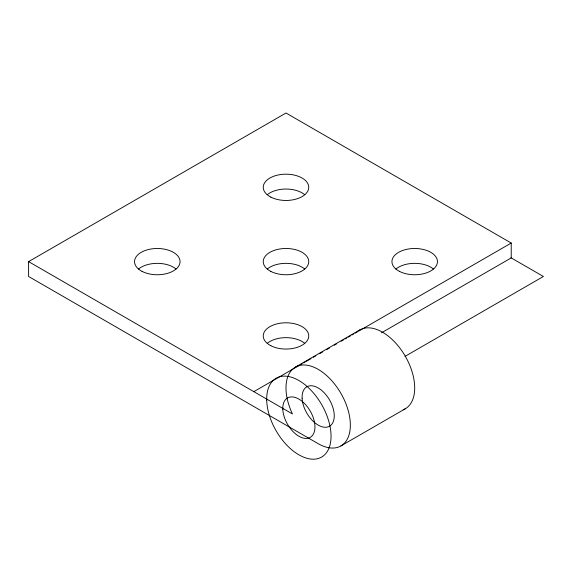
<?xml version="1.0" encoding="UTF-8"?>
<svg xmlns="http://www.w3.org/2000/svg" width="572" height="572" viewBox="0 0 572 572"><rect width="100%" height="100%" fill="white"/><g stroke="black" fill="none" stroke-linecap="round" stroke-linejoin="round"><path stroke-width="0.86" d="M28.6 261.626L292.435 413.949A45.503 26.269 60 0 1 304.79 365A45.503 26.269 60 0 1 349.614 416.759A45.503 26.269 60 0 1 318.175 443.672L28.6 276.483L28.6 261.626L286 113.013L511.225 243.05L511.225 257.908L381.495 332.804M295.424 367.11L359.774 329.958M253.825 391.656L299.02 365.558M300.557 364.679L302.087 363.792M303.618 362.905L305.155 362.026M306.385 361.311L311.025 358.63M313.342 357.293L315.88 355.834M319.526 353.725L322.808 351.83M326.483 349.707L329.758 347.819M334.212 345.245L336.708 343.801M341.169 341.227L343.658 339.789M345.038 338.996L346.582 338.102M348.126 337.208L350.607 335.778M351.995 334.977L353.539 334.084M355.083 333.197L357.557 331.767M358.951 330.966L511.225 243.05M405.04 356.37L543.4 276.483L510.932 257.743M340.926 445.924L405.276 408.773M357.857 331.274A45.503 26.269 60 0 1 405.276 356.227A45.503 26.269 60 0 1 403.181 409.774M267.253 269.04A22.751 13.135 0 0 1 304.747 269.04M267.253 194.737A22.751 13.135 0 0 1 304.747 194.737M395.953 269.04A22.751 13.135 0 0 1 433.447 269.04M267.253 343.343A22.751 13.135 0 0 1 304.747 343.343M138.553 269.04A22.751 13.135 0 0 1 176.047 269.04M302.109 398.269A22.751 13.135 60 0 0 326.977 427.148A22.751 13.135 60 0 0 325.432 394.129A22.751 13.135 60 0 0 302.109 398.269M270.828 271.414A22.751 13.135 0 0 0 308.265 264.314A22.751 13.135 0 0 0 278.9 249.142A22.751 13.135 0 0 0 270.828 271.414M270.828 197.111A22.751 13.135 0 0 0 308.265 190.011A22.751 13.135 0 0 0 278.9 174.839A22.751 13.135 0 0 0 270.828 197.111M399.528 271.414A22.751 13.135 0 0 0 436.965 264.314A22.751 13.135 0 0 0 407.6 249.142A22.751 13.135 0 0 0 399.528 271.414M270.828 345.717A22.751 13.135 0 0 0 308.265 338.617A22.751 13.135 0 0 0 278.9 323.445A22.751 13.135 0 0 0 270.828 345.717M142.128 271.414A22.751 13.135 0 0 0 179.565 264.314A22.751 13.135 0 0 0 150.2 249.142A22.751 13.135 0 0 0 142.128 271.414M266.724 400.657A45.503 26.269 60 0 0 316.109 458.987A45.503 26.269 60 0 0 313.778 393.343A45.503 26.269 60 0 0 266.724 400.657M282.797 409.159A22.751 13.135 60 0 0 307.493 438.324A22.751 13.135 60 0 0 306.32 405.505A22.751 13.135 60 0 0 282.797 409.159"/></g></svg>
